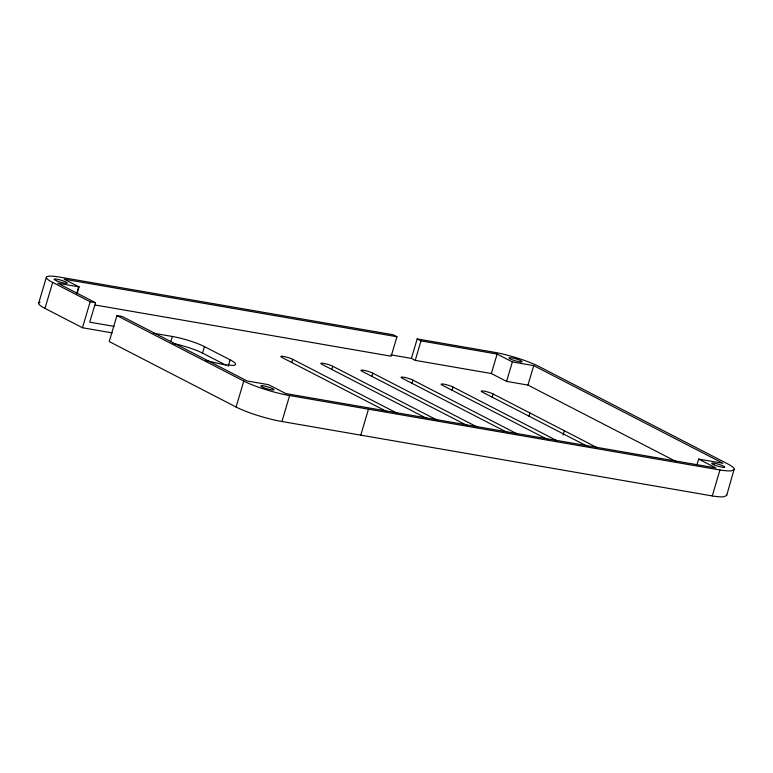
<?xml version="1.0" encoding="UTF-8"?>
<svg xmlns="http://www.w3.org/2000/svg" width="773" height="773" viewBox="0 0 773 773"><rect width="100%" height="100%" fill="white"/><g stroke="black" fill="none" stroke-linecap="round" stroke-linejoin="round"><path stroke-width="1.16" d="M38.65 303.287L46.341 277.323M112.162 332.883L82.469 327.742L44.989 308.398L52.68 282.435A33.664 5.034 16.5 0 1 60.294 277.198L393.119 334.757L396.945 336.728L391.177 356.208L95.195 305.016M76.604 293.692L78.633 286.812M77.049 293.769L79.088 286.889L64.12 279.169L396.945 336.728M82.469 327.742L90.161 301.779L52.68 282.435M79.088 286.889L57.704 283.198L95.504 302.707L89.736 322.177L114.143 326.399M696.975 464.805L698.666 459.085L715.875 467.955L285.807 393.573L268.598 384.693L247.215 381.002L122.26 316.515L116.916 315.587L109.225 341.55L236.094 407.023A33.664 5.034 16.5 0 0 281.932 421.507L712.262 495.937A39.655 5.933 16.5 0 0 723.538 496.817L726.659 495.512L734.263 468.767A39.655 5.933 16.5 0 0 728.33 464.206L539.139 366.576A33.664 5.034 16.5 0 0 493.3 352.092L417.178 338.922L411.41 358.392L415.227 360.363L491.357 373.533L506.576 381.389L527.959 385.089L676.588 461.79M170.765 341.879L172.369 336.468A23.963 3.585 16.5 0 1 204.459 346.613L230.103 359.841A30.669 4.59 16.5 0 1 232.953 365.426L223.271 364.537L209.01 361.281A30.669 4.59 16.5 0 1 205.715 360.353M226.045 365.233L202.536 353.097L204.459 346.613M228.18 366.334L230.103 359.841M236.094 407.023L243.785 381.06L116.916 315.587M291.711 362.566L292.677 359.319A6.851 1.024 16.5 0 0 283.507 356.43A6.851 1.024 16.5 0 0 281.981 357.474L386.162 411.236M281.932 421.507L289.624 395.544L719.953 469.974A39.655 5.933 16.5 0 0 731.229 470.854L734.35 469.549M331.81 369.504L332.767 366.257A6.851 1.024 16.5 0 0 323.607 363.358A6.851 1.024 16.5 0 0 322.08 364.412L426.261 418.174M371.9 376.441L372.866 373.195A6.851 1.024 16.5 0 0 363.697 370.296A6.851 1.024 16.5 0 0 362.17 371.34L466.351 425.111A6.851 1.024 16.5 0 0 467.52 425.652M360.778 435.151L368.47 409.188M415.227 360.363L420.995 340.893L417.178 338.922M411.999 383.369L412.956 380.123A6.851 1.024 16.5 0 0 403.786 377.234A6.851 1.024 16.5 0 0 402.269 378.277L505.387 431.498M452.089 390.307L453.046 387.06A6.851 1.024 16.5 0 0 443.886 384.162A6.851 1.024 16.5 0 0 442.359 385.215L545.477 438.426M491.357 373.533L497.126 354.063L420.995 340.893M492.179 397.245L493.145 393.998A6.851 1.024 16.5 0 0 483.975 391.099A6.851 1.024 16.5 0 0 482.449 392.143L585.567 445.364M506.576 381.389L512.344 361.919L497.126 354.063M527.959 385.089L533.728 365.61L512.344 361.919M529.003 416.241L529.959 412.995M563.073 435.073L564.358 430.745M712.262 495.937L719.953 469.974M90.161 301.779L95.504 302.707M390.79 354.826L411.41 358.392M153.344 333.182L172.369 336.468M698.666 459.085L722.987 463.288L533.728 365.61M493.145 393.998L597.326 447.76M453.046 387.06L557.227 440.823M412.956 380.123L517.137 433.895M372.866 373.195L477.047 426.957M332.767 366.257L436.948 420.019M292.677 359.319L396.858 413.091M726.572 494.73L726.659 495.512M289.624 395.544A33.664 5.034 16.5 0 1 243.785 381.06M507.619 432.59A6.851 1.024 16.5 0 1 506.45 432.039M547.709 439.518A6.851 1.024 16.5 0 1 546.54 438.977M587.809 446.456A6.851 1.024 16.5 0 1 586.63 445.915M172.476 343.338A23.963 3.585 16.5 0 1 202.536 353.097M44.989 308.398A33.664 5.034 16.5 0 1 40.061 302.311M56.535 280.773A6.851 1.024 16.5 0 0 67.193 283.198A6.851 1.024 16.5 0 0 58.4 279.488A6.851 1.024 16.5 0 0 56.535 280.773M263.226 387.437A6.851 1.024 16.5 0 0 273.884 389.872A6.851 1.024 16.5 0 0 265.1 386.152A6.851 1.024 16.5 0 0 263.226 387.437M714.078 464.853A6.851 1.024 16.5 0 0 724.736 467.279A6.851 1.024 16.5 0 0 715.943 463.568A6.851 1.024 16.5 0 0 714.078 464.853M511.349 359.426A6.851 1.024 16.5 0 0 522.007 361.861A6.851 1.024 16.5 0 0 513.214 358.15A6.851 1.024 16.5 0 0 511.349 359.426"/></g></svg>
